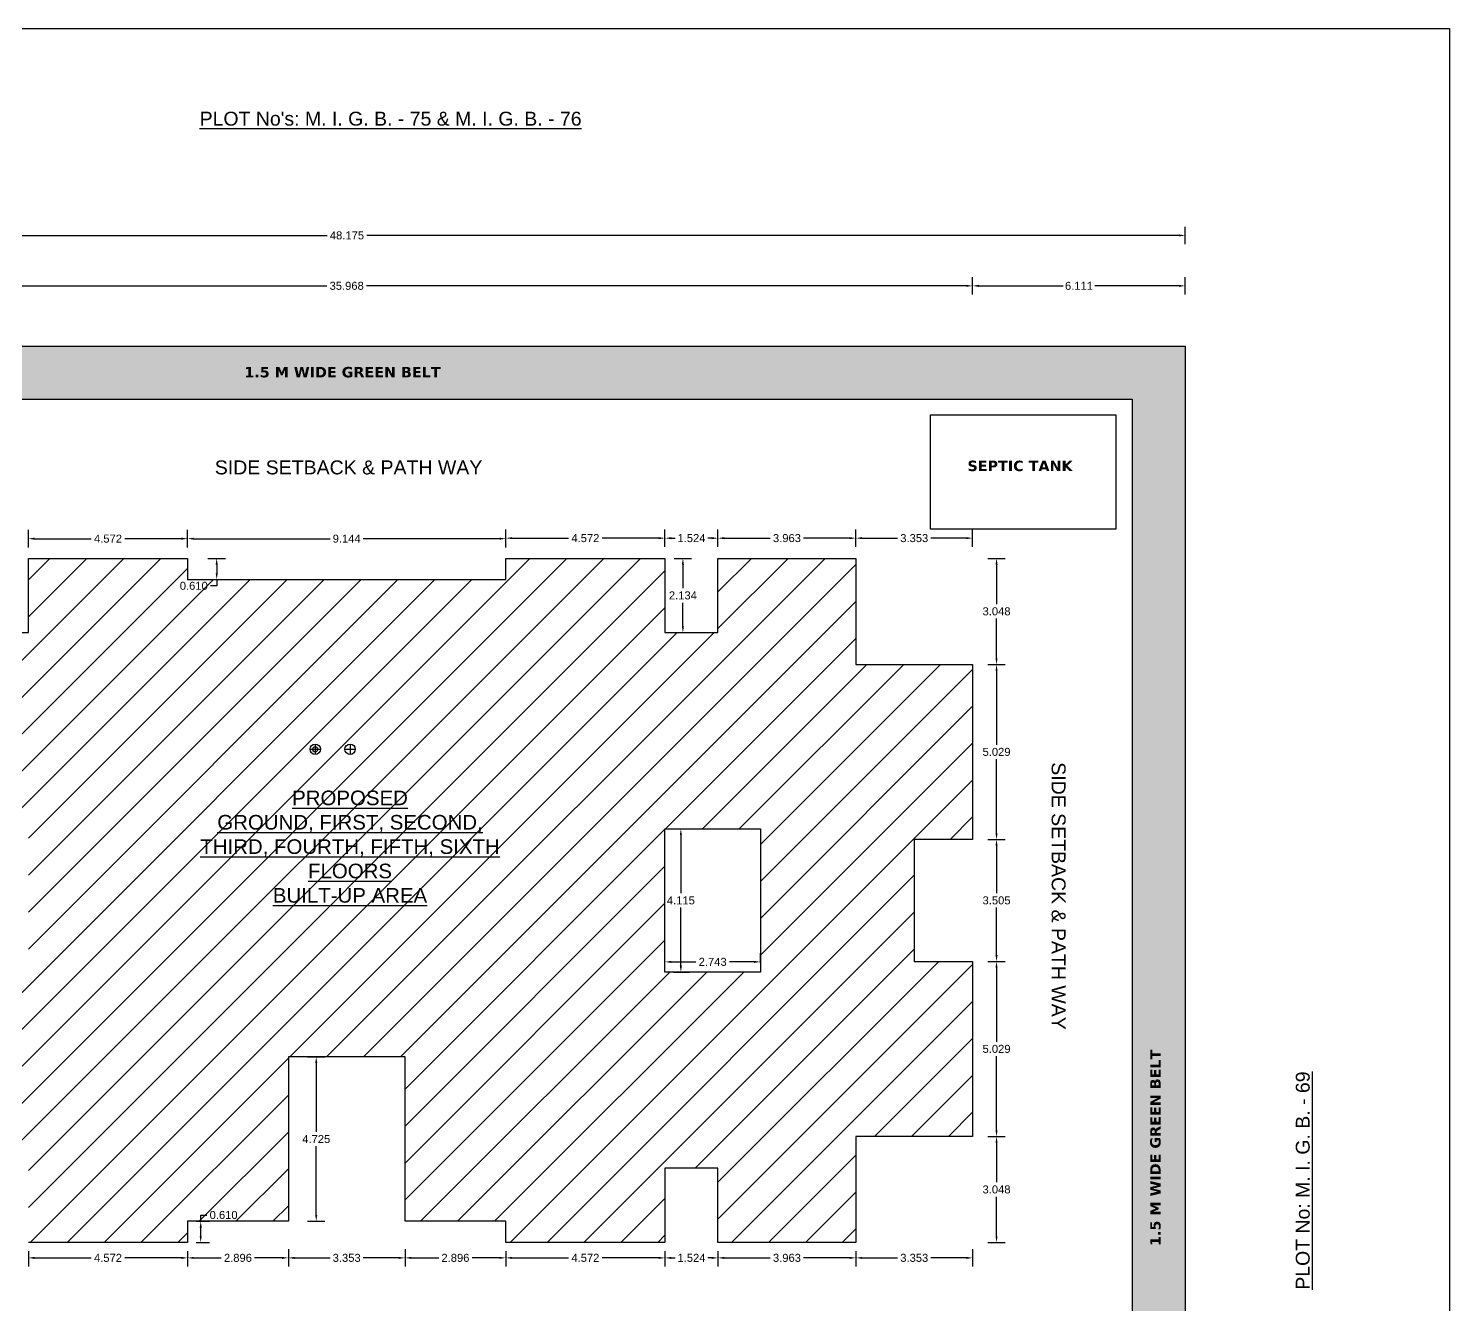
# Model space of a CAD drawing. Header units: metres. Extents: x 619 to 842, y 1450 to 1542.
# Drawn here: x 645.05 to 685.89, y 1482.3 to 1518.98 of the extents above; entities that cross this region are included whole.
import ezdxf

# ---------------------------------------------------------------- set-up
doc = ezdxf.new("R2010")
doc.units = ezdxf.units.M
doc.header["$LTSCALE"] = 0.5
doc.header["$MEASUREMENT"] = 0
for name, color, linetype in [('_Floor', 153, 'Continuous'), ('_ResiFAR', 190, 'Continuous'), ('ACCESORY USE', 14, 'Continuous'), ('PROPOSED WORK', 1, 'Continuous'), ('wall', 7, 'Continuous')]:
    doc.layers.add(name, color=color, linetype=linetype)
doc.styles.get("Standard").update_dxf_attribs({"font": 'arial.ttf'})
doc.dimstyles.new('Copy of Standard', dxfattribs={"dimtxt": 0.23, "dimasz": 0.18, "dimexe": 0.25, "dimexo": 0.25, "dimgap": 0.09, "dimtad": 0, "dimtih": 1, "dimtoh": 1, "dimdec": 3, "dimzin": 0, "dimdsep": 46, "dimtxsty": 'Standard', "dimcen": -0.5, "dimadec": 0, "dimazin": 0, "dimtfac": 1, "dimtdec": 3, "dimtofl": 0, "dimtmove": 0, "dimatfit": 3, "dimfxl": 0.25, "dimfxlon": 1, "dimtolj": 1, "dimtzin": 0, "dimarcsym": 0})

# ---------------------------------------------------------------- blocks, each defined once
blk = doc.blocks.new('*D500')
at = {"color": 0, "lineweight": -2, "transparency": 16777216}
for p, q in [((636.215, 1511.329), (636.215, 1511.829)), ((672.183, 1511.329), (672.183, 1511.829)), ((636.395, 1511.579), (653.632, 1511.579)), ((672.003, 1511.579), (654.767, 1511.579))]:
    blk.add_line(p, q, dxfattribs=at)
at = {"color": 0, "lineweight": -3, "transparency": 16777216}
for points in [[(636.395, 1511.609), (636.395, 1511.549), (636.215, 1511.579)], [(672.003, 1511.609), (672.003, 1511.549), (672.183, 1511.579)]]:
    blk.add_solid(points, dxfattribs=at)
at = {"layer": 'Defpoints', "color": 0, "lineweight": -3, "transparency": 16777216}
for p in [(672.183, 1511.579), (672.183, 1500.7), (636.215, 1499.921)]:
    blk.add_point(p, dxfattribs=at)
at = {"color": 0, "lineweight": -3, "transparency": 16777216, "insert": (654.199, 1511.579), "char_height": 0.23, "attachment_point": 5}
blk.add_mtext('\\A1;35.968', dxfattribs=at)
blk = doc.blocks.new('*D501')
at = {"color": 0, "lineweight": -2, "transparency": 16777216}
for p, q in [((672.183, 1511.329), (672.183, 1511.829)), ((678.294, 1511.329), (678.294, 1511.829)), ((672.363, 1511.579), (674.782, 1511.579)), ((678.114, 1511.579), (675.695, 1511.579))]:
    blk.add_line(p, q, dxfattribs=at)
at = {"color": 0, "lineweight": -3, "transparency": 16777216}
for points in [[(672.363, 1511.609), (672.363, 1511.549), (672.183, 1511.579)], [(678.114, 1511.609), (678.114, 1511.549), (678.294, 1511.579)]]:
    blk.add_solid(points, dxfattribs=at)
at = {"layer": 'Defpoints', "color": 0, "lineweight": -3, "transparency": 16777216}
for p in [(678.294, 1511.579), (678.294, 1501.164), (672.183, 1500.7)]:
    blk.add_point(p, dxfattribs=at)
at = {"color": 0, "lineweight": -3, "transparency": 16777216, "insert": (675.239, 1511.579), "char_height": 0.23, "attachment_point": 5}
blk.add_mtext('\\A1;6.111', dxfattribs=at)
blk = doc.blocks.new('*D502')
at = {"color": 0, "lineweight": -2, "transparency": 16777216}
for p, q in [((630.119, 1512.778), (630.119, 1513.278)), ((678.294, 1512.778), (678.294, 1513.278)), ((630.299, 1513.028), (653.634, 1513.028)), ((678.114, 1513.028), (654.779, 1513.028))]:
    blk.add_line(p, q, dxfattribs=at)
at = {"color": 0, "lineweight": -3, "transparency": 16777216}
for points in [[(630.299, 1513.058), (630.299, 1512.998), (630.119, 1513.028)], [(678.114, 1513.058), (678.114, 1512.998), (678.294, 1513.028)]]:
    blk.add_solid(points, dxfattribs=at)
at = {"layer": 'Defpoints', "color": 0, "lineweight": -3, "transparency": 16777216}
for p in [(678.294, 1513.028), (630.119, 1509.847), (678.294, 1509.847)]:
    blk.add_point(p, dxfattribs=at)
at = {"color": 0, "lineweight": -3, "transparency": 16777216, "insert": (654.207, 1513.028), "char_height": 0.23, "attachment_point": 5}
blk.add_mtext('\\A1;48.175', dxfattribs=at)
blk = doc.blocks.new('*D514')
at = {"color": 0, "lineweight": -2, "transparency": 16777216}
for p, q in [((645.055, 1483.838), (645.055, 1483.396)), ((645.235, 1483.646), (646.859, 1483.646)), ((649.447, 1483.646), (647.823, 1483.646)), ((649.627, 1483.838), (649.627, 1483.396))]:
    blk.add_line(p, q, dxfattribs=at)
at = {"color": 0, "lineweight": -3, "transparency": 16777216}
for points in [[(645.235, 1483.676), (645.235, 1483.616), (645.055, 1483.646)], [(649.447, 1483.676), (649.447, 1483.616), (649.627, 1483.646)]]:
    blk.add_solid(points, dxfattribs=at)
at = {"layer": 'Defpoints', "color": 0, "lineweight": -3, "transparency": 16777216}
for p in [(645.055, 1484.088), (649.627, 1484.088), (649.627, 1483.646)]:
    blk.add_point(p, dxfattribs=at)
at = {"color": 0, "lineweight": -3, "transparency": 16777216, "insert": (647.341, 1483.646), "char_height": 0.23, "attachment_point": 5}
blk.add_mtext('\\A1;4.572', dxfattribs=at)
blk = doc.blocks.new('*D515')
at = {"color": 0, "lineweight": -2, "transparency": 16777216}
for p, q in [((652.523, 1483.896), (652.523, 1483.396)), ((649.627, 1483.838), (649.627, 1483.396)), ((649.807, 1483.646), (650.595, 1483.646)), ((652.343, 1483.646), (651.555, 1483.646))]:
    blk.add_line(p, q, dxfattribs=at)
at = {"color": 0, "lineweight": -3, "transparency": 16777216}
for points in [[(649.807, 1483.676), (649.807, 1483.616), (649.627, 1483.646)], [(652.343, 1483.676), (652.343, 1483.616), (652.523, 1483.646)]]:
    blk.add_solid(points, dxfattribs=at)
at = {"layer": 'Defpoints', "color": 0, "lineweight": -3, "transparency": 16777216}
for p in [(652.523, 1484.698), (649.627, 1484.088), (652.523, 1483.646)]:
    blk.add_point(p, dxfattribs=at)
at = {"color": 0, "lineweight": -3, "transparency": 16777216, "insert": (651.075, 1483.646), "char_height": 0.23, "attachment_point": 5}
blk.add_mtext('\\A1;2.896', dxfattribs=at)
blk = doc.blocks.new('*D516')
at = {"color": 0, "lineweight": -2, "transparency": 16777216}
for p, q in [((652.523, 1483.896), (652.523, 1483.396)), ((655.876, 1483.896), (655.876, 1483.396)), ((652.703, 1483.646), (653.721, 1483.646)), ((655.696, 1483.646), (654.677, 1483.646))]:
    blk.add_line(p, q, dxfattribs=at)
at = {"color": 0, "lineweight": -3, "transparency": 16777216}
for points in [[(652.703, 1483.676), (652.703, 1483.616), (652.523, 1483.646)], [(655.696, 1483.676), (655.696, 1483.616), (655.876, 1483.646)]]:
    blk.add_solid(points, dxfattribs=at)
at = {"layer": 'Defpoints', "color": 0, "lineweight": -3, "transparency": 16777216}
for p in [(652.523, 1484.698), (655.876, 1484.698), (655.876, 1483.646)]:
    blk.add_point(p, dxfattribs=at)
at = {"color": 0, "lineweight": -3, "transparency": 16777216, "insert": (654.199, 1483.646), "char_height": 0.23, "attachment_point": 5}
blk.add_mtext('\\A1;3.353', dxfattribs=at)
blk = doc.blocks.new('*D517')
at = {"color": 0, "lineweight": -2, "transparency": 16777216}
for p, q in [((655.876, 1483.896), (655.876, 1483.396)), ((656.056, 1483.646), (656.844, 1483.646)), ((658.592, 1483.646), (657.804, 1483.646)), ((658.772, 1483.838), (658.772, 1483.396))]:
    blk.add_line(p, q, dxfattribs=at)
at = {"color": 0, "lineweight": -3, "transparency": 16777216}
for points in [[(656.056, 1483.676), (656.056, 1483.616), (655.876, 1483.646)], [(658.592, 1483.676), (658.592, 1483.616), (658.772, 1483.646)]]:
    blk.add_solid(points, dxfattribs=at)
at = {"layer": 'Defpoints', "color": 0, "lineweight": -3, "transparency": 16777216}
for p in [(655.876, 1484.698), (658.772, 1484.088), (658.772, 1483.646)]:
    blk.add_point(p, dxfattribs=at)
at = {"color": 0, "lineweight": -3, "transparency": 16777216, "insert": (657.324, 1483.646), "char_height": 0.23, "attachment_point": 5}
blk.add_mtext('\\A1;2.896', dxfattribs=at)
blk = doc.blocks.new('*D518')
at = {"color": 0, "lineweight": -2, "transparency": 16777216}
for p, q in [((658.772, 1483.838), (658.772, 1483.396)), ((658.952, 1483.646), (660.576, 1483.646)), ((663.164, 1483.646), (661.539, 1483.646)), ((663.344, 1483.838), (663.344, 1483.396))]:
    blk.add_line(p, q, dxfattribs=at)
at = {"color": 0, "lineweight": -3, "transparency": 16777216}
for points in [[(658.952, 1483.676), (658.952, 1483.616), (658.772, 1483.646)], [(663.164, 1483.676), (663.164, 1483.616), (663.344, 1483.646)]]:
    blk.add_solid(points, dxfattribs=at)
at = {"layer": 'Defpoints', "color": 0, "lineweight": -3, "transparency": 16777216}
for p in [(658.772, 1484.088), (663.344, 1484.088), (663.344, 1483.646)]:
    blk.add_point(p, dxfattribs=at)
at = {"color": 0, "lineweight": -3, "transparency": 16777216, "insert": (661.058, 1483.646), "char_height": 0.23, "attachment_point": 5}
blk.add_mtext('\\A1;4.572', dxfattribs=at)
blk = doc.blocks.new('*D519')
at = {"color": 0, "lineweight": -2, "transparency": 16777216}
for p, q in [((663.344, 1483.838), (663.344, 1483.396)), ((663.524, 1483.646), (663.639, 1483.646)), ((664.688, 1483.646), (664.573, 1483.646)), ((664.868, 1483.838), (664.868, 1483.396))]:
    blk.add_line(p, q, dxfattribs=at)
at = {"color": 0, "lineweight": -3, "transparency": 16777216}
for points in [[(663.524, 1483.676), (663.524, 1483.616), (663.344, 1483.646)], [(664.688, 1483.676), (664.688, 1483.616), (664.868, 1483.646)]]:
    blk.add_solid(points, dxfattribs=at)
at = {"layer": 'Defpoints', "color": 0, "lineweight": -3, "transparency": 16777216}
for p in [(663.344, 1484.088), (664.868, 1484.088), (664.868, 1483.646)]:
    blk.add_point(p, dxfattribs=at)
at = {"color": 0, "lineweight": -3, "transparency": 16777216, "insert": (664.106, 1483.646), "char_height": 0.23, "attachment_point": 5}
blk.add_mtext('\\A1;1.524', dxfattribs=at)
blk = doc.blocks.new('*D520')
at = {"color": 0, "lineweight": -2, "transparency": 16777216}
for p, q in [((664.868, 1483.838), (664.868, 1483.396)), ((665.048, 1483.646), (666.371, 1483.646)), ((668.65, 1483.646), (667.327, 1483.646)), ((668.83, 1483.838), (668.83, 1483.396))]:
    blk.add_line(p, q, dxfattribs=at)
at = {"color": 0, "lineweight": -3, "transparency": 16777216}
for points in [[(665.048, 1483.676), (665.048, 1483.616), (664.868, 1483.646)], [(668.65, 1483.676), (668.65, 1483.616), (668.83, 1483.646)]]:
    blk.add_solid(points, dxfattribs=at)
at = {"layer": 'Defpoints', "color": 0, "lineweight": -3, "transparency": 16777216}
for p in [(664.868, 1484.088), (668.83, 1484.088), (668.83, 1483.646)]:
    blk.add_point(p, dxfattribs=at)
at = {"color": 0, "lineweight": -3, "transparency": 16777216, "insert": (666.849, 1483.646), "char_height": 0.23, "attachment_point": 5}
blk.add_mtext('\\A1;3.963', dxfattribs=at)
blk = doc.blocks.new('*D521')
at = {"color": 0, "lineweight": -2, "transparency": 16777216}
for p, q in [((672.183, 1483.896), (672.183, 1483.396)), ((668.83, 1483.838), (668.83, 1483.396)), ((669.01, 1483.646), (670.029, 1483.646)), ((672.003, 1483.646), (670.985, 1483.646))]:
    blk.add_line(p, q, dxfattribs=at)
at = {"color": 0, "lineweight": -3, "transparency": 16777216}
for points in [[(669.01, 1483.676), (669.01, 1483.616), (668.83, 1483.646)], [(672.003, 1483.676), (672.003, 1483.616), (672.183, 1483.646)]]:
    blk.add_solid(points, dxfattribs=at)
at = {"layer": 'Defpoints', "color": 0, "lineweight": -3, "transparency": 16777216}
for p in [(672.183, 1487.136), (668.83, 1484.088), (672.183, 1483.646)]:
    blk.add_point(p, dxfattribs=at)
at = {"color": 0, "lineweight": -3, "transparency": 16777216, "insert": (670.507, 1483.646), "char_height": 0.23, "attachment_point": 5}
blk.add_mtext('\\A1;3.353', dxfattribs=at)
blk = doc.blocks.new('*D523')
at = {"color": 0, "lineweight": -2, "transparency": 16777216}
for p, q in [((649.877, 1484.698), (650.255, 1484.698)), ((650.005, 1484.698), (650.005, 1484.878)), ((650.005, 1484.878), (650.185, 1484.878)), ((650.005, 1484.268), (650.005, 1484.518)), ((649.877, 1484.088), (650.255, 1484.088))]:
    blk.add_line(p, q, dxfattribs=at)
at = {"color": 0, "lineweight": -3, "transparency": 16777216}
for points in [[(649.975, 1484.518), (650.035, 1484.518), (650.005, 1484.698)], [(649.975, 1484.268), (650.035, 1484.268), (650.005, 1484.088)]]:
    blk.add_solid(points, dxfattribs=at)
at = {"layer": 'Defpoints', "color": 0, "lineweight": -3, "transparency": 16777216}
for p in [(649.627, 1484.698), (650.005, 1484.698), (649.627, 1484.088)]:
    blk.add_point(p, dxfattribs=at)
at = {"color": 0, "lineweight": -3, "transparency": 16777216, "insert": (650.663, 1484.878), "char_height": 0.23, "attachment_point": 5}
blk.add_mtext('\\A1;0.610', dxfattribs=at)
blk = doc.blocks.new('*D524')
at = {"color": 0, "lineweight": -2, "transparency": 16777216}
for p, q in [((653.075, 1489.422), (653.575, 1489.422)), ((653.325, 1489.242), (653.325, 1487.267)), ((653.325, 1484.878), (653.325, 1486.853)), ((653.075, 1484.698), (653.575, 1484.698))]:
    blk.add_line(p, q, dxfattribs=at)
at = {"color": 0, "lineweight": -3, "transparency": 16777216}
for points in [[(653.295, 1489.242), (653.355, 1489.242), (653.325, 1489.422)], [(653.295, 1484.878), (653.355, 1484.878), (653.325, 1484.698)]]:
    blk.add_solid(points, dxfattribs=at)
at = {"layer": 'Defpoints', "color": 0, "lineweight": -3, "transparency": 16777216}
for p in [(652.523, 1489.422), (653.325, 1489.422), (652.523, 1484.698)]:
    blk.add_point(p, dxfattribs=at)
at = {"color": 0, "lineweight": -3, "transparency": 16777216, "insert": (653.325, 1487.06), "char_height": 0.23, "attachment_point": 5}
blk.add_mtext('\\A1;4.725', dxfattribs=at)
blk = doc.blocks.new('*D527')
at = {"color": 0, "lineweight": -2, "transparency": 16777216}
for p, q in [((663.344, 1492.111), (663.344, 1492.402)), ((663.524, 1492.152), (664.235, 1492.152)), ((665.907, 1492.152), (665.195, 1492.152)), ((666.087, 1492.111), (666.087, 1492.402))]:
    blk.add_line(p, q, dxfattribs=at)
at = {"color": 0, "lineweight": -3, "transparency": 16777216}
for points in [[(663.524, 1492.182), (663.524, 1492.122), (663.344, 1492.152)], [(665.907, 1492.182), (665.907, 1492.122), (666.087, 1492.152)]]:
    blk.add_solid(points, dxfattribs=at)
at = {"layer": 'Defpoints', "color": 0, "lineweight": -3, "transparency": 16777216}
for p in [(666.087, 1492.152), (663.344, 1491.861), (666.087, 1491.861)]:
    blk.add_point(p, dxfattribs=at)
at = {"color": 0, "lineweight": -3, "transparency": 16777216, "insert": (664.715, 1492.152), "char_height": 0.23, "attachment_point": 5}
blk.add_mtext('\\A1;2.743', dxfattribs=at)
blk = doc.blocks.new('*D528')
at = {"color": 0, "lineweight": -2, "transparency": 16777216}
for p, q in [((663.594, 1495.976), (664.051, 1495.976)), ((663.801, 1495.796), (663.801, 1494.126)), ((663.801, 1492.041), (663.801, 1493.711)), ((663.594, 1491.861), (664.051, 1491.861))]:
    blk.add_line(p, q, dxfattribs=at)
at = {"color": 0, "lineweight": -3, "transparency": 16777216}
for points in [[(663.771, 1495.796), (663.831, 1495.796), (663.801, 1495.976)], [(663.771, 1492.041), (663.831, 1492.041), (663.801, 1491.861)]]:
    blk.add_solid(points, dxfattribs=at)
at = {"layer": 'Defpoints', "color": 0, "lineweight": -3, "transparency": 16777216}
for p in [(663.344, 1495.976), (663.801, 1495.976), (663.344, 1491.861)]:
    blk.add_point(p, dxfattribs=at)
at = {"color": 0, "lineweight": -3, "transparency": 16777216, "insert": (663.801, 1493.918), "char_height": 0.23, "attachment_point": 5}
blk.add_mtext('\\A1;4.115', dxfattribs=at)
blk = doc.blocks.new('*D536')
at = {"color": 0, "lineweight": -2, "transparency": 16777216}
for p, q in [((645.055, 1504.064), (645.055, 1504.564)), ((645.235, 1504.314), (646.859, 1504.314)), ((649.447, 1504.314), (647.823, 1504.314)), ((649.627, 1504.064), (649.627, 1504.564))]:
    blk.add_line(p, q, dxfattribs=at)
at = {"color": 0, "lineweight": -3, "transparency": 16777216}
for points in [[(645.235, 1504.344), (645.235, 1504.284), (645.055, 1504.314)], [(649.447, 1504.344), (649.447, 1504.284), (649.627, 1504.314)]]:
    blk.add_solid(points, dxfattribs=at)
at = {"layer": 'Defpoints', "color": 0, "lineweight": -3, "transparency": 16777216}
for p in [(649.627, 1504.314), (645.055, 1503.749), (649.627, 1503.749)]:
    blk.add_point(p, dxfattribs=at)
at = {"color": 0, "lineweight": -3, "transparency": 16777216, "insert": (647.341, 1504.314), "char_height": 0.23, "attachment_point": 5}
blk.add_mtext('\\A1;4.572', dxfattribs=at)
blk = doc.blocks.new('*D537')
at = {"color": 0, "lineweight": -2, "transparency": 16777216}
for p, q in [((650.214, 1503.749), (650.714, 1503.749)), ((650.464, 1503.569), (650.464, 1503.319)), ((650.214, 1503.139), (650.714, 1503.139)), ((650.464, 1503.139), (650.464, 1502.959)), ((650.464, 1502.959), (650.284, 1502.959))]:
    blk.add_line(p, q, dxfattribs=at)
at = {"color": 0, "lineweight": -3, "transparency": 16777216}
for points in [[(650.434, 1503.569), (650.494, 1503.569), (650.464, 1503.749)], [(650.434, 1503.319), (650.494, 1503.319), (650.464, 1503.139)]]:
    blk.add_solid(points, dxfattribs=at)
at = {"layer": 'Defpoints', "color": 0, "lineweight": -3, "transparency": 16777216}
for p in [(649.627, 1503.749), (649.627, 1503.139), (650.464, 1503.139)]:
    blk.add_point(p, dxfattribs=at)
at = {"color": 0, "lineweight": -3, "transparency": 16777216, "insert": (649.806, 1502.959), "char_height": 0.23, "attachment_point": 5}
blk.add_mtext('\\A1;0.610', dxfattribs=at)
blk = doc.blocks.new('*D538')
at = {"color": 0, "lineweight": -2, "transparency": 16777216}
for p, q in [((649.627, 1504.064), (649.627, 1504.564)), ((649.807, 1504.314), (653.722, 1504.314)), ((658.592, 1504.314), (654.677, 1504.314)), ((658.772, 1504.064), (658.772, 1504.564))]:
    blk.add_line(p, q, dxfattribs=at)
at = {"color": 0, "lineweight": -3, "transparency": 16777216}
for points in [[(649.807, 1504.344), (649.807, 1504.284), (649.627, 1504.314)], [(658.592, 1504.344), (658.592, 1504.284), (658.772, 1504.314)]]:
    blk.add_solid(points, dxfattribs=at)
at = {"layer": 'Defpoints', "color": 0, "lineweight": -3, "transparency": 16777216}
for p in [(658.772, 1504.314), (649.627, 1503.139), (658.772, 1503.139)]:
    blk.add_point(p, dxfattribs=at)
at = {"color": 0, "lineweight": -3, "transparency": 16777216, "insert": (654.199, 1504.314), "char_height": 0.23, "attachment_point": 5}
blk.add_mtext('\\A1;9.144', dxfattribs=at)
blk = doc.blocks.new('*D539')
at = {"color": 0, "lineweight": -2, "transparency": 16777216}
for p, q in [((658.772, 1504.079), (658.772, 1504.579)), ((658.952, 1504.329), (660.576, 1504.329)), ((663.164, 1504.329), (661.539, 1504.329)), ((663.344, 1504.079), (663.344, 1504.579))]:
    blk.add_line(p, q, dxfattribs=at)
at = {"color": 0, "lineweight": -3, "transparency": 16777216}
for points in [[(658.952, 1504.359), (658.952, 1504.299), (658.772, 1504.329)], [(663.164, 1504.359), (663.164, 1504.299), (663.344, 1504.329)]]:
    blk.add_solid(points, dxfattribs=at)
at = {"layer": 'Defpoints', "color": 0, "lineweight": -3, "transparency": 16777216}
for p in [(663.344, 1504.329), (658.772, 1503.749), (663.344, 1503.749)]:
    blk.add_point(p, dxfattribs=at)
at = {"color": 0, "lineweight": -3, "transparency": 16777216, "insert": (661.058, 1504.329), "char_height": 0.23, "attachment_point": 5}
blk.add_mtext('\\A1;4.572', dxfattribs=at)
blk = doc.blocks.new('*D540')
at = {"color": 0, "lineweight": -2, "transparency": 16777216}
for p, q in [((663.344, 1504.079), (663.344, 1504.579)), ((663.524, 1504.329), (663.639, 1504.329)), ((664.688, 1504.329), (664.573, 1504.329)), ((664.868, 1504.079), (664.868, 1504.579))]:
    blk.add_line(p, q, dxfattribs=at)
at = {"color": 0, "lineweight": -3, "transparency": 16777216}
for points in [[(663.524, 1504.359), (663.524, 1504.299), (663.344, 1504.329)], [(664.688, 1504.359), (664.688, 1504.299), (664.868, 1504.329)]]:
    blk.add_solid(points, dxfattribs=at)
at = {"layer": 'Defpoints', "color": 0, "lineweight": -3, "transparency": 16777216}
for p in [(664.868, 1504.329), (663.344, 1503.749), (664.868, 1503.749)]:
    blk.add_point(p, dxfattribs=at)
at = {"color": 0, "lineweight": -3, "transparency": 16777216, "insert": (664.106, 1504.329), "char_height": 0.23, "attachment_point": 5}
blk.add_mtext('\\A1;1.524', dxfattribs=at)
blk = doc.blocks.new('*D541')
at = {"color": 0, "lineweight": -2, "transparency": 16777216}
for p, q in [((664.868, 1504.079), (664.868, 1504.579)), ((665.048, 1504.329), (666.371, 1504.329)), ((668.65, 1504.329), (667.327, 1504.329)), ((668.83, 1504.079), (668.83, 1504.579))]:
    blk.add_line(p, q, dxfattribs=at)
at = {"color": 0, "lineweight": -3, "transparency": 16777216}
for points in [[(665.048, 1504.359), (665.048, 1504.299), (664.868, 1504.329)], [(668.65, 1504.359), (668.65, 1504.299), (668.83, 1504.329)]]:
    blk.add_solid(points, dxfattribs=at)
at = {"layer": 'Defpoints', "color": 0, "lineweight": -3, "transparency": 16777216}
for p in [(668.83, 1504.329), (664.868, 1503.749), (668.83, 1503.749)]:
    blk.add_point(p, dxfattribs=at)
at = {"color": 0, "lineweight": -3, "transparency": 16777216, "insert": (666.849, 1504.329), "char_height": 0.23, "attachment_point": 5}
blk.add_mtext('\\A1;3.963', dxfattribs=at)
blk = doc.blocks.new('*D542')
at = {"color": 0, "lineweight": -2, "transparency": 16777216}
for p, q in [((663.609, 1503.749), (664.109, 1503.749)), ((663.859, 1503.569), (663.859, 1502.889)), ((663.859, 1501.795), (663.859, 1502.474)), ((663.609, 1501.615), (664.109, 1501.615))]:
    blk.add_line(p, q, dxfattribs=at)
at = {"color": 0, "lineweight": -3, "transparency": 16777216}
for points in [[(663.829, 1503.569), (663.889, 1503.569), (663.859, 1503.749)], [(663.829, 1501.795), (663.889, 1501.795), (663.859, 1501.615)]]:
    blk.add_solid(points, dxfattribs=at)
at = {"layer": 'Defpoints', "color": 0, "lineweight": -3, "transparency": 16777216}
for p in [(663.344, 1503.749), (663.344, 1501.615), (663.859, 1501.615)]:
    blk.add_point(p, dxfattribs=at)
at = {"color": 0, "lineweight": -3, "transparency": 16777216, "insert": (663.859, 1502.682), "char_height": 0.23, "attachment_point": 5}
blk.add_mtext('\\A1;2.134', dxfattribs=at)
blk = doc.blocks.new('*D543')
at = {"color": 0, "lineweight": -2, "transparency": 16777216}
for p, q in [((668.83, 1504.079), (668.83, 1504.579)), ((669.01, 1504.329), (670.029, 1504.329)), ((672.003, 1504.329), (670.985, 1504.329)), ((672.183, 1504.079), (672.183, 1504.579))]:
    blk.add_line(p, q, dxfattribs=at)
at = {"color": 0, "lineweight": -3, "transparency": 16777216}
for points in [[(669.01, 1504.359), (669.01, 1504.299), (668.83, 1504.329)], [(672.003, 1504.359), (672.003, 1504.299), (672.183, 1504.329)]]:
    blk.add_solid(points, dxfattribs=at)
at = {"layer": 'Defpoints', "color": 0, "lineweight": -3, "transparency": 16777216}
for p in [(672.183, 1504.329), (668.83, 1500.7), (672.183, 1500.7)]:
    blk.add_point(p, dxfattribs=at)
at = {"color": 0, "lineweight": -3, "transparency": 16777216, "insert": (670.507, 1504.329), "char_height": 0.23, "attachment_point": 5}
blk.add_mtext('\\A1;3.353', dxfattribs=at)
blk = doc.blocks.new('*D544')
at = {"color": 0, "lineweight": -2, "transparency": 16777216}
for p, q in [((672.621, 1503.749), (673.121, 1503.749)), ((672.871, 1503.569), (672.871, 1502.432)), ((672.871, 1500.88), (672.871, 1502.017)), ((672.621, 1500.7), (673.121, 1500.7))]:
    blk.add_line(p, q, dxfattribs=at)
at = {"color": 0, "lineweight": -3, "transparency": 16777216}
for points in [[(672.841, 1503.569), (672.901, 1503.569), (672.871, 1503.749)], [(672.841, 1500.88), (672.901, 1500.88), (672.871, 1500.7)]]:
    blk.add_solid(points, dxfattribs=at)
at = {"layer": 'Defpoints', "color": 0, "lineweight": -3, "transparency": 16777216}
for p in [(668.83, 1503.749), (668.83, 1500.7), (672.871, 1500.7)]:
    blk.add_point(p, dxfattribs=at)
at = {"color": 0, "lineweight": -3, "transparency": 16777216, "insert": (672.871, 1502.225), "char_height": 0.23, "attachment_point": 5}
blk.add_mtext('\\A1;3.048', dxfattribs=at)
blk = doc.blocks.new('*D545')
at = {"color": 0, "lineweight": -2, "transparency": 16777216}
for p, q in [((672.621, 1500.7), (673.121, 1500.7)), ((672.871, 1500.52), (672.871, 1498.393)), ((672.871, 1495.851), (672.871, 1497.978)), ((672.621, 1495.671), (673.121, 1495.671))]:
    blk.add_line(p, q, dxfattribs=at)
at = {"color": 0, "lineweight": -3, "transparency": 16777216}
for points in [[(672.841, 1500.52), (672.901, 1500.52), (672.871, 1500.7)], [(672.841, 1495.851), (672.901, 1495.851), (672.871, 1495.671)]]:
    blk.add_solid(points, dxfattribs=at)
at = {"layer": 'Defpoints', "color": 0, "lineweight": -3, "transparency": 16777216}
for p in [(668.83, 1500.7), (672.183, 1495.671), (672.871, 1495.671)]:
    blk.add_point(p, dxfattribs=at)
at = {"color": 0, "lineweight": -3, "transparency": 16777216, "insert": (672.871, 1498.186), "char_height": 0.23, "attachment_point": 5}
blk.add_mtext('\\A1;5.029', dxfattribs=at)
blk = doc.blocks.new('*D546')
at = {"color": 0, "lineweight": -2, "transparency": 16777216}
for p, q in [((672.621, 1495.671), (673.121, 1495.671)), ((672.871, 1495.491), (672.871, 1494.126)), ((672.871, 1492.346), (672.871, 1493.711)), ((672.621, 1492.166), (673.121, 1492.166))]:
    blk.add_line(p, q, dxfattribs=at)
at = {"color": 0, "lineweight": -3, "transparency": 16777216}
for points in [[(672.841, 1495.491), (672.901, 1495.491), (672.871, 1495.671)], [(672.841, 1492.346), (672.901, 1492.346), (672.871, 1492.166)]]:
    blk.add_solid(points, dxfattribs=at)
at = {"layer": 'Defpoints', "color": 0, "lineweight": -3, "transparency": 16777216}
for p in [(672.183, 1495.671), (672.183, 1492.166), (672.871, 1492.166)]:
    blk.add_point(p, dxfattribs=at)
at = {"color": 0, "lineweight": -3, "transparency": 16777216, "insert": (672.871, 1493.918), "char_height": 0.23, "attachment_point": 5}
blk.add_mtext('\\A1;3.505', dxfattribs=at)
blk = doc.blocks.new('*D547')
at = {"color": 0, "lineweight": -2, "transparency": 16777216}
for p, q in [((672.621, 1492.166), (673.121, 1492.166)), ((672.871, 1491.986), (672.871, 1489.858)), ((672.871, 1487.316), (672.871, 1489.444)), ((672.621, 1487.136), (673.121, 1487.136))]:
    blk.add_line(p, q, dxfattribs=at)
at = {"color": 0, "lineweight": -3, "transparency": 16777216}
for points in [[(672.841, 1491.986), (672.901, 1491.986), (672.871, 1492.166)], [(672.841, 1487.316), (672.901, 1487.316), (672.871, 1487.136)]]:
    blk.add_solid(points, dxfattribs=at)
at = {"layer": 'Defpoints', "color": 0, "lineweight": -3, "transparency": 16777216}
for p in [(672.183, 1492.166), (672.183, 1487.136), (672.871, 1487.136)]:
    blk.add_point(p, dxfattribs=at)
at = {"color": 0, "lineweight": -3, "transparency": 16777216, "insert": (672.871, 1489.651), "char_height": 0.23, "attachment_point": 5}
blk.add_mtext('\\A1;5.029', dxfattribs=at)
blk = doc.blocks.new('*D548')
at = {"color": 0, "lineweight": -2, "transparency": 16777216}
for p, q in [((672.621, 1487.136), (673.121, 1487.136)), ((672.871, 1486.956), (672.871, 1485.82)), ((672.871, 1484.268), (672.871, 1485.405)), ((672.621, 1484.088), (673.121, 1484.088))]:
    blk.add_line(p, q, dxfattribs=at)
at = {"color": 0, "lineweight": -3, "transparency": 16777216}
for points in [[(672.841, 1486.956), (672.901, 1486.956), (672.871, 1487.136)], [(672.841, 1484.268), (672.901, 1484.268), (672.871, 1484.088)]]:
    blk.add_solid(points, dxfattribs=at)
at = {"layer": 'Defpoints', "color": 0, "lineweight": -3, "transparency": 16777216}
for p in [(672.183, 1487.136), (668.83, 1484.088), (672.871, 1484.088)]:
    blk.add_point(p, dxfattribs=at)
at = {"color": 0, "lineweight": -3, "transparency": 16777216, "insert": (672.871, 1485.612), "char_height": 0.23, "attachment_point": 5}
blk.add_mtext('\\A1;3.048', dxfattribs=at)
blk = doc.blocks.new('Direction Ref Point')
at = {"layer": '_Floor'}
for p, q in [((-0.15, 0), (0.15, 0)), ((0, 0.15), (0, -0.15))]:
    blk.add_line(p, q, dxfattribs=at)
for radius in [0.15, 0.075]:
    blk.add_circle((0, 0), radius, dxfattribs=at)
blk = doc.blocks.new('Common Point')
at = {"layer": '_ResiFAR'}
for p, q in [((-0.15, 0), (0.15, 0)), ((0, 0.15), (0, -0.15))]:
    blk.add_line(p, q, dxfattribs=at)
blk.add_circle((0, 0), 0.15, dxfattribs=at)

msp = doc.modelspace()

# ---------------------------------------------------------------- hatches: boundary and pattern name
at = {"lineweight": -3, "true_color": 0x136734}
h = msp.add_hatch(dxfattribs=at)
h.set_pattern_fill('GRASS', color=116, scale=0.75)
h.paths.add_polyline_path([(631.64305, 1508.32263), (676.76997, 1508.32263), (676.76997, 1464.29043), (678.29405, 1464.29043), (678.29405, 1509.84671), (630.11897, 1509.84671), (630.11897, 1464.29043), (631.64305, 1464.29043)])
at = {"lineweight": -3, "true_color": 0x000000}
h = msp.add_hatch(dxfattribs=at)
h.set_pattern_fill('ANSI31', color=18, scale=6)
h.paths.add_polyline_path([(636.21527, 1495.67103), (636.21527, 1500.70048), (639.56823, 1500.70048), (639.56823, 1503.74863), (643.53082, 1503.74863), (643.53082, 1501.61492), (645.0549, 1501.61492), (645.0549, 1503.74863), (649.62712, 1503.74863), (649.62712, 1503.139), (658.77157, 1503.139), (658.77157, 1503.74863), (663.34379, 1503.74863), (663.34379, 1501.61492), (664.86786, 1501.61492), (664.86786, 1503.74863), (668.83045, 1503.74863), (668.83045, 1500.70048), (672.18342, 1500.70048), (672.18342, 1495.67103), (670.50694, 1495.67103), (670.50694, 1492.16566), (672.18342, 1492.16566), (672.18342, 1487.13622), (668.83045, 1487.13622), (668.83045, 1484.08807), (664.86786, 1484.08807), (664.86786, 1486.22177), (663.34379, 1486.22177), (663.34379, 1484.08807), (658.77157, 1484.08807), (658.77157, 1484.6977), (655.87582, 1484.6977), (655.87582, 1489.42233), (652.52286, 1489.42233), (652.52286, 1484.6977), (649.62712, 1484.6977), (649.62712, 1484.08807), (645.0549, 1484.08807), (645.0549, 1486.22177), (643.53082, 1486.22177), (643.53082, 1484.08807), (639.56823, 1484.08807), (639.56823, 1487.13622), (636.21527, 1487.13622), (636.21527, 1492.16566), (637.89175, 1492.16566), (637.89175, 1495.67103)])
h.paths.add_polyline_path([(642.31157, 1495.97585), (645.0549, 1495.97585), (645.0549, 1491.86085), (642.31157, 1491.86085)], flags=16)
h.paths.add_polyline_path([(663.34379, 1495.97585), (666.08712, 1495.97585), (666.08712, 1491.86085), (663.34379, 1491.86085)], flags=16)

# ---------------------------------------------------------------- linework, layer by layer
at = {"layer": '_Floor', "lineweight": -3}
msp.add_lwpolyline([(618.68164, 1518.97708), (685.88802, 1518.97708), (685.88802, 1449.63199), (618.68164, 1449.63199)], close=True, dxfattribs=at)
at = {"layer": 'ACCESORY USE', "lineweight": -3}
msp.add_lwpolyline([(676.30416, 1507.86157), (670.96197, 1507.86157), (670.96197, 1504.60042), (676.30416, 1504.60042)], close=True, dxfattribs=at)
at = {"layer": 'PROPOSED WORK', "lineweight": -3}
msp.add_lwpolyline([(643.53082, 1501.61492), (645.0549, 1501.61492), (645.0549, 1503.74863), (649.62712, 1503.74863), (649.62712, 1503.139), (658.77157, 1503.139), (658.77157, 1503.74863), (663.34379, 1503.74863), (663.34379, 1501.61492), (664.86786, 1501.61492), (664.86786, 1503.74863), (668.83045, 1503.74863), (668.83045, 1500.70048), (672.18342, 1500.70048), (672.18342, 1495.67103), (670.50694, 1495.67103), (670.50694, 1492.16566), (672.18342, 1492.16566), (672.18342, 1487.13622), (668.83045, 1487.13622), (668.83045, 1484.08807), (664.86786, 1484.08807), (664.86786, 1486.22177), (663.34379, 1486.22177), (663.34379, 1484.08807), (658.77157, 1484.08807), (658.77157, 1484.6977), (655.87582, 1484.6977), (655.87582, 1489.42233), (652.52286, 1489.42233), (652.52286, 1484.6977), (649.62712, 1484.6977), (649.62712, 1484.08807), (645.0549, 1484.08807)], dxfattribs=at)
msp.add_lwpolyline([(663.34379, 1495.97585), (666.08712, 1495.97585), (666.08712, 1491.86085), (663.34379, 1491.86085)], close=True, dxfattribs=at)
at = {"layer": 'wall'}
for p, q in [((630.11897, 1509.84671), (678.29405, 1509.84671)), ((678.29405, 1509.84671), (678.29405, 1464.29043)), ((631.64305, 1508.32263), (676.76997, 1508.32263)), ((676.76997, 1508.32263), (676.76997, 1464.29043))]:
    msp.add_line(p, q, dxfattribs=at)

# ---------------------------------------------------------------- block references
at = {"layer": '_Floor'}
msp.add_blockref('Direction Ref Point', (653.29574, 1498.26148), dxfattribs=at)
at = {"layer": '_ResiFAR'}
msp.add_blockref('Common Point', (654.29574, 1498.26148), dxfattribs=at)

# ---------------------------------------------------------------- texts
msp.add_text('SIDE SETBACK & PATH WAY', height=0.40095).set_placement((650.40996, 1506.16183))
msp.add_text('SIDE SETBACK & PATH WAY', height=0.40095, rotation=270).set_placement((674.45507, 1497.8893))
for s, insert, char_height, width, attachment_point in [("{\\LPLOT No's: M. I. G. B. - 75 & M. I. G. B. - 76}", (649.97487, 1516.38079), 0.4, 13.2649759, 4), ('{\\fVerdana|b1|i0|c0|p34;1.5 M WIDE GREEN BELT}', (651.25706, 1509.24866), 0.3, 7.3033964, 1), ('{\\fVerdana|b1|i0|c0|p34;SEPTIC TANK}', (672.03603, 1506.55586), 0.3, 7.3033964, 1), ('\\pxsm1,qc;{\\LPROPOSED  \\PGROUND, FIRST, SECOND,\\PTHIRD, FOURTH, FIFTH, SIXTH FLOORS \\P\\ps*;BUILT-UP AREA}', (649.26073, 1497.07472), 0.42, 10.0682978, 1)]:
    msp.add_mtext(s, dxfattribs=dict(insert=insert, char_height=char_height, width=width, attachment_point=attachment_point))
at = {"rotation": 90}
for s, insert, char_height, width, attachment_point in [('{\\fVerdana|b1|i0|c0|p34;1.5 M WIDE GREEN BELT}', (677.59144, 1483.98808), 0.3, 7.3033964, 7), ('{\\LPLOT No: M. I. G. B. - 69}', (681.67124, 1482.73158), 0.4, 7.0546832, 4)]:
    msp.add_mtext(s, dxfattribs=dict(at, insert=insert, char_height=char_height, width=width, attachment_point=attachment_point))

# ---------------------------------------------------------------- dimensions: what is measured, and where the dimension line sits
at = {"lineweight": -3}
for p1, p2, distance, picture, middle in [((630.11897, 1509.84671), (678.29405, 1509.84671), 3.18162, '*D502', (654.20651, 1513.02833)), ((645.0549, 1503.74863), (649.62712, 1503.74863), 0.5652, '*D536', (647.34101, 1504.31383)), ((649.62712, 1503.139), (658.77157, 1503.139), 1.17483, '*D538', (654.19934, 1504.31383)), ((658.77157, 1503.74863), (663.34379, 1503.74863), 0.5802, '*D539', (661.05768, 1504.32883)), ((663.34379, 1503.74863), (664.86786, 1503.74863), 0.5802, '*D540', (664.10582, 1504.32883)), ((664.86786, 1503.74863), (668.83045, 1503.74863), 0.5802, '*D541', (666.84916, 1504.32883)), ((668.83045, 1500.70048), (672.18342, 1500.70048), 3.62835, '*D543', (670.50694, 1504.32883)), ((649.62712, 1503.74863), (649.62712, 1503.139), 0.83673, '*D537', (649.80618, 1502.959)), ((663.34379, 1503.74863), (663.34379, 1501.61492), 0.51548, '*D542', (663.85927, 1502.68177)), ((668.83045, 1503.74863), (668.83045, 1500.70048), 4.04083, '*D544', (672.87128, 1502.22455)), ((663.34379, 1491.86085), (663.34379, 1495.97585), -0.45723, '*D528', (663.80101, 1493.91835)), ((663.34379, 1491.86085), (666.08712, 1491.86085), 0.29108, '*D527', (664.71545, 1492.15193)), ((652.52286, 1484.6977), (652.52286, 1489.42233), -0.80206, '*D524', (653.32492, 1487.06002)), ((649.62712, 1484.08807), (649.62712, 1484.6977), -0.37835, '*D523', (650.66314, 1484.8777))]:
    dim = msp.add_aligned_dim(p1=p1, p2=p2, distance=distance, dimstyle='Copy of Standard', dxfattribs=at)
    dim.commit()
    dim.dimension.update_dxf_attribs({"geometry": picture, "text_midpoint": middle})
for base, p1, p2, angle, picture, middle in [((672.18342, 1511.57895), (636.21527, 1499.92097), (672.18342, 1500.70048), 180, '*D500', (654.19934, 1511.57895)), ((678.29405, 1511.57895), (672.18342, 1500.70048), (678.29405, 1501.16373), 180, '*D501', (675.23873, 1511.57895)), ((672.87128, 1495.67103), (668.83045, 1500.70048), (672.18342, 1495.67103), 90, '*D545', (672.87128, 1498.18576)), ((672.87128, 1492.16566), (672.18342, 1495.67103), (672.18342, 1492.16566), 90, '*D546', (672.87128, 1493.91835)), ((672.87128, 1487.13622), (672.18342, 1492.16566), (672.18342, 1487.13622), 90, '*D547', (672.87128, 1489.65094)), ((672.18342, 1483.64615), (668.83045, 1484.08807), (672.18342, 1487.13622), 180, '*D521', (670.50694, 1483.64615)), ((672.87128, 1484.08807), (672.18342, 1487.13622), (668.83045, 1484.08807), 90, '*D548', (672.87128, 1485.61214)), ((652.52286, 1483.64615), (649.62712, 1484.08807), (652.52286, 1484.6977), 180, '*D515', (651.07499, 1483.64615)), ((655.87582, 1483.64615), (652.52286, 1484.6977), (655.87582, 1484.6977), 180, '*D516', (654.19934, 1483.64615)), ((658.77157, 1483.64615), (655.87582, 1484.6977), (658.77157, 1484.08807), 180, '*D517', (657.3237, 1483.64615)), ((649.62712, 1483.64615), (645.0549, 1484.08807), (649.62712, 1484.08807), 180, '*D514', (647.34101, 1483.64615)), ((663.34379, 1483.64615), (658.77157, 1484.08807), (663.34379, 1484.08807), 180, '*D518', (661.05768, 1483.64615)), ((664.86786, 1483.64615), (663.34379, 1484.08807), (664.86786, 1484.08807), 180, '*D519', (664.10582, 1483.64615)), ((668.83045, 1483.64615), (664.86786, 1484.08807), (668.83045, 1484.08807), 180, '*D520', (666.84916, 1483.64615))]:
    dim = msp.add_linear_dim(base=base, p1=p1, p2=p2, angle=angle, dimstyle='Copy of Standard', override={"dimtmove": 1}, dxfattribs=at)
    dim.commit()
    dim.dimension.update_dxf_attribs({"geometry": picture, "text_midpoint": middle})

doc.saveas('drawing.dxf')
